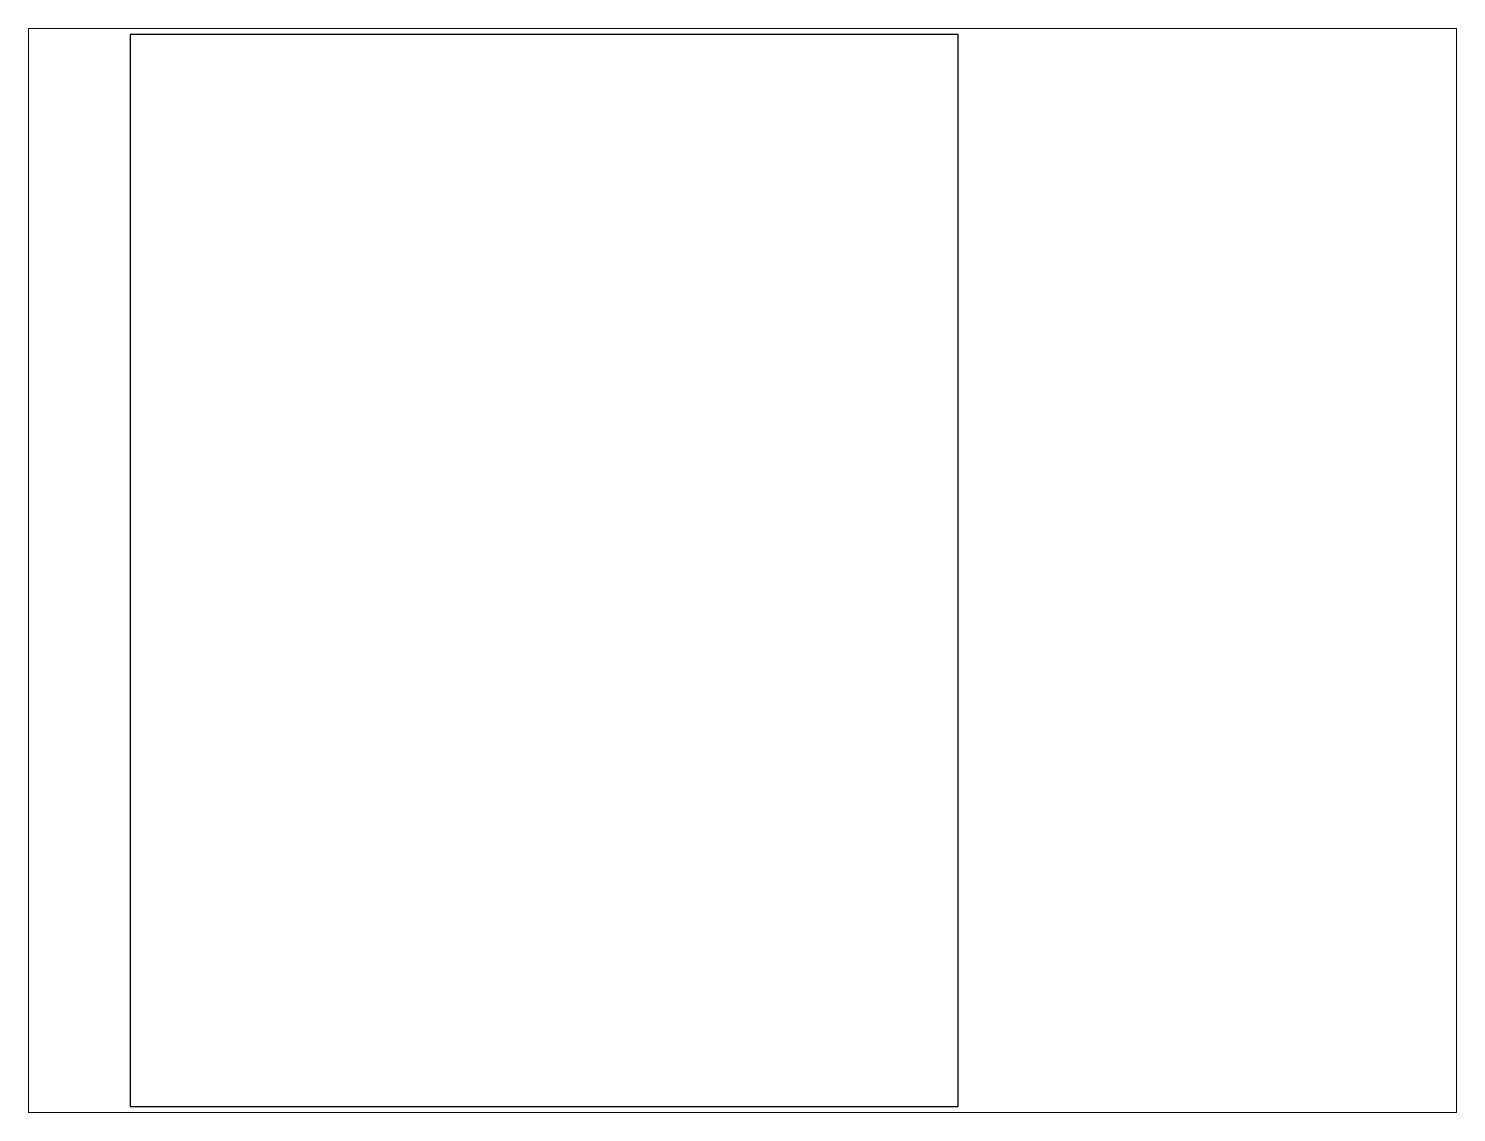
# Paper-space layout 'Layout1' of a CAD drawing. Header units: millimetres. Extents: x 26 to 231, y 20 to 176.
# The model-space entities are those that its viewports show. They can reach past a viewport. Long polylines and large blocks are cut down to what shows.
import ezdxf

# ---------------------------------------------------------------- set-up
doc = ezdxf.new("R2010")
doc.units = ezdxf.units.MM
doc.layers.add('Tallar', color=1, linetype='Continuous', lineweight=5)

msp = doc.modelspace()

# ---------------------------------------------------------------- linework, layer by layer
at = {"layer": 'Tallar', "linetype": 'Continuous', "lineweight": 25}
for p, q in [((1.05, 220.48), (1.05, 0.48)), ((171.05, 220.48), (1.05, 220.48)), ((171.05, 0.48), (171.05, 220.48)), ((1.05, 0.48), (171.05, 0.48))]:
    msp.add_line(p, q, dxfattribs=at)

psp = doc.layouts.get("Layout1")

# ---------------------------------------------------------------- viewports
at = {"layer": '0'}
psp.add_viewport(center=(128.5, 97.5), size=(205.6, 156), view_center_point=(126.78, 110.48), view_height=222.4953, dxfattribs=at)

doc.saveas('drawing.dxf')
